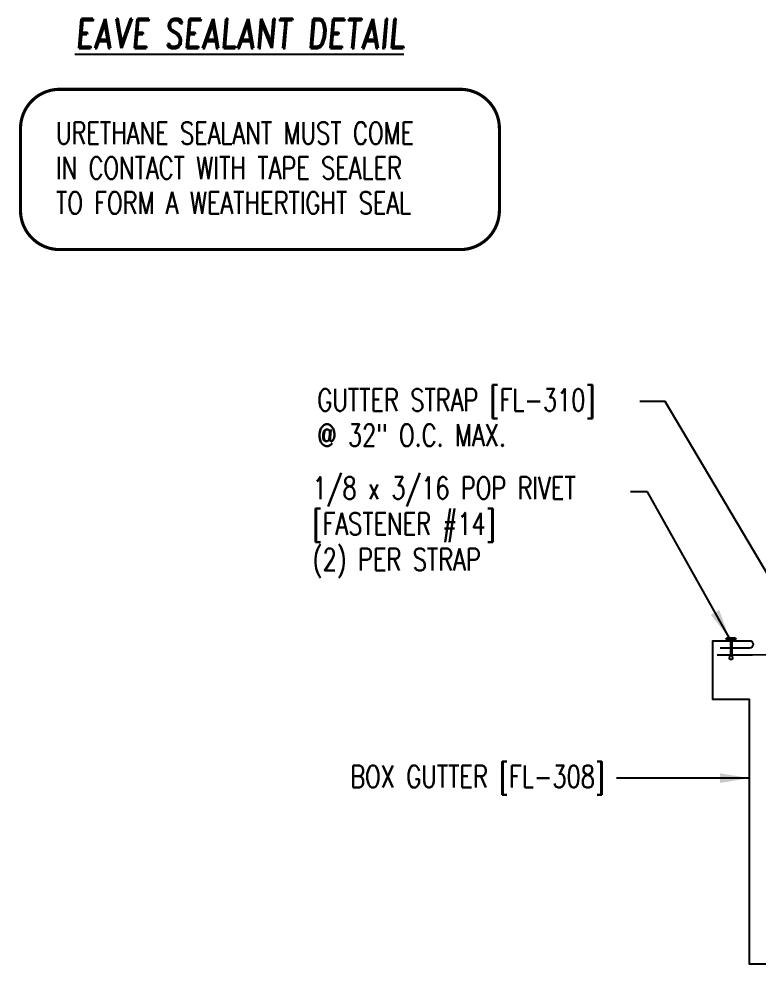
# Model space of a CAD drawing. Header units: inches. Extents: x 2.8 to 41.6, y 5.8 to 54.9.
# Drawn here: x 4.96 to 17.53, y 18.59 to 34.66 of the extents above; entities that cross this region are included whole.
import ezdxf
from ezdxf.enums import TextEntityAlignment as Align

# ---------------------------------------------------------------- set-up
doc = ezdxf.new("R2010")
doc.units = ezdxf.units.IN
doc.header["$MEASUREMENT"] = 0
for name, color, linetype in [('FASTENER', 9, 'Continuous'), ('LABEL', 6, 'Continuous'), ('TEXT', 2, 'Continuous'), ('TRIM', 6, 'Continuous')]:
    doc.layers.add(name, color=color, linetype=linetype)
doc.styles.add('ROMAND', font='romand', dxfattribs={"height": 0.075})
doc.styles.add('TEXT', font='SIMPLEX', dxfattribs={"width": 0.75, "height": 6})
doc.styles.add('TEXT1', font='ROMANS.shx', dxfattribs={"width": 0.75, "height": 0.375})
doc.dimstyles.new('DETAIL$7', dxfattribs={"dimscale": 4, "dimtxt": 6, "dimasz": 0.125, "dimexe": 0.0625, "dimexo": 0.125, "dimgap": 0.0625, "dimtad": 1, "dimdec": 5, "dimzin": 3, "dimdsep": 46, "dimlunit": 4, "dimtxsty": 'TEXT', "dimblk": 'ARCHTICK', "dimcen": 0.0625, "dimclrd": 7, "dimclre": 7, "dimclrt": 2, "dimadec": 0, "dimazin": 0, "dimtfac": 0.666667, "dimtdec": 5, "dimtmove": 0, "dimatfit": 3, "dimfxl": 0, "dimfrac": 2, "dimtolj": 1, "dimtzin": 3, "dimarcsym": 0})

# ---------------------------------------------------------------- blocks, each defined once
blk = doc.blocks.new('seal_note_tape')
at = {"layer": 'TEXT', "color": 6, "const_width": 0.0533}
blk.add_lwpolyline([(0.027, 0.693), (0.027, 2.086, -0.414214), (0.693, 2.753), (7.503, 2.753, -0.414214), (8.169, 2.086), (8.169, 0.693, -0.414214), (7.503, 0.027), (0.693, 0.027, -0.414214)], format="xyb", close=True, dxfattribs=at)
at = {"layer": 'TEXT', "style": 'TEXT1', "width": 0.75}
for s, p in [('URETHANE SEALANT MUST COME', (0.63, 1.82)), ('IN CONTACT WITH TAPE SEALER', (0.63, 1.227)), ('TO FORM A WEATHERTIGHT SEAL', (0.63, 0.633))]:
    blk.add_text(s, height=0.375, dxfattribs=at).set_placement(p)
blk = doc.blocks.new('LAY-LAB')
at = {"layer": 'LABEL', "color": 6, "style": 'ROMAND', "oblique": 5, "width": 0.75}
blk.add_attdef('LAY-LAB', (0.017, 0.0362), '', height=0.1875, dxfattribs=at)
blk = doc.blocks.new('FD-F14')
at = {"layer": 'TEXT', "style": 'TEXT1', "width": 0.75}
for s, p in [('1/8 x 3/16 POP RIVET', (0.0047, -0.0408)), ('[FASTENER #14]', (0.0047, -0.1926))]:
    blk.add_text(s, height=0.09375, dxfattribs=at).set_placement(p)
blk.add_attdef('(QUANTITY)', (0.0047, -0.3444), '', height=0.0938, dxfattribs=at)
blk = doc.blocks.new('fm3')
at = {"layer": 'FASTENER', "color": 12}
for p, q in [((-0.035, 0.018), (0.144, 0.018)), ((0.115, 0.04), (-0.006, 0.04)), ((0.043, 0.018), (0.043, -0.243)), ((0.067, 0.018), (0.067, -0.243)), ((0.035, -0.32), (0.075, -0.32))]:
    blk.add_line(p, q, dxfattribs=at)
for centre, radius, start, end in [((0.055, -0.066), 0.123, 119.4777, 136.6143), ((0.055, -0.066), 0.123, 43.3857, 60.5223), ((0.055, -0.297), 0.03, 143.7655, 228.4038), ((-0.02, -0.243), 0.0625, 323.7655, 0), ((0.129, -0.243), 0.0625, 180, 216.2345), ((0.055, -0.297), 0.03, 311.5962, 36.2345)]:
    blk.add_arc(centre, radius, start, end, dxfattribs=at)
blk = doc.blocks.new('_ArchTick')
at = {"color": 0, "linetype": 'ByBlock', "const_width": 0.15}
blk.add_lwpolyline([(-0.5, -0.5), (0.5, 0.5)], dxfattribs=at)

msp = doc.modelspace()

# ---------------------------------------------------------------- linework, layer by layer
at = {"layer": 'TRIM'}
for p, q in [((21.81343, 23.98058), (17.43312, 23.84012)), ((17.43312, 23.84012), (16.83473, 23.84012))]:
    msp.add_line(p, q, dxfattribs=at)
msp.add_lwpolyline([(28.52584, 25.01951), (22.63306, 23.98045), (22.63306, 18.58911), (17.38306, 18.58911), (17.38306, 23.08911), (16.75806, 23.08911), (16.75806, 24.08911), (17.38306, 24.08911, -1), (17.38306, 23.96411), (16.88306, 23.96411)], format="xyb", dxfattribs=at)

# ---------------------------------------------------------------- block references
at = {"layer": 'FASTENER'}
msp.add_blockref('fm3', (17.01497, 24.09343), dxfattribs=at)
at = {"layer": 'LABEL', "xscale": 2.666666666666686, "yscale": 2.666666666666679, "zscale": 2.66666666666668}
msp.add_blockref('LAY-LAB', (5.876, 34.06704), dxfattribs=at).add_auto_attribs({'LAY-LAB': '%%UEAVE SEALANT DETAIL'})
at = {"layer": 'TEXT'}
msp.add_blockref('seal_note_tape', (4.96284, 30.71361), dxfattribs=at)
at = {"layer": 'TEXT', "xscale": 4, "yscale": 4, "zscale": 4}
msp.add_blockref('FD-F14', (9.93878, 26.66138), dxfattribs=at).add_auto_attribs({'(QUANTITY)': '(2) PER STRAP'})

# ---------------------------------------------------------------- texts
at = {"layer": 'TEXT', "style": 'TEXT1', "width": 0.75}
for s, p in [('GUTTER STRAP [FL-310]', (10.03793, 27.99464)), ('@ 32" O.C. MAX.', (10.03793, 27.39464))]:
    msp.add_text(s, height=0.375, dxfattribs=at).set_placement(p)
msp.add_text('BOX GUTTER [FL-308]', height=0.375, dxfattribs=at).set_placement((14.92415, 21.59053), align=Align.RIGHT)

# ---------------------------------------------------------------- leaders
at = {"layer": 'TEXT'}
for points in [[(18.48483, 23.87384), (15.95142, 28.15452), (15.51819, 28.15452)], [(17.04105, 24.13383), (15.64947, 26.61945), (15.36066, 26.61945)], [(17.38306, 21.75185), (15.92516, 21.75185), (15.12435, 21.75185)]]:
    msp.add_leader(points, dimstyle='DETAIL$7', dxfattribs=at)

doc.saveas('drawing.dxf')
